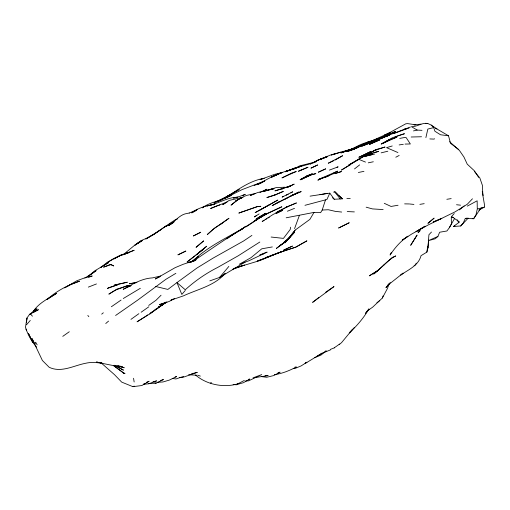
<?xml version="1.0" encoding="UTF-8"?>
<svg xmlns="http://www.w3.org/2000/svg" width="510" height="510" viewBox="0 0 510 510"><rect width="100%" height="100%" fill="white"/><g stroke="black" fill="none" stroke-linecap="round" stroke-linejoin="round"><path stroke-width="0.76" d="M478.884 210.152L484.347 207.143L484.5 204.892L482.874 195.464L482.403 185.379L479.833 177.939L474.625 171.679M26.431 322.397L26.941 318.036L29.758 314.109L30.345 313.656L32.417 316.206M26.488 322.785L26.941 318.036L25.5 327.216C27.585 334.496 31.658 341.343 36.573 347.112M428.687 240.114L427.903 248L426.876 252.106L421.031 255.676C418.582 265.544 408.331 269.726 400.764 275.03L403.078 273.143L387.938 285.147L388.881 284.076M426.876 252.106L427.648 246.547L427.903 248L428.923 234.74L431.486 232.037M290.572 227.199L290.203 229.5L283.439 238.387L271.122 237.035M425.888 137.611L427.833 129.068L433.736 127.615L434.909 131.242L440.519 134.767L448.507 135.781L450.553 143.361L458.77 149.545M286.174 217.795L314.02 212.402L320.637 212.664L322.212 210.031L325.501 199.869L326.916 199.487L329.811 193.137L310.061 196.146M299.37 215.449L294.576 228.601M367.206 310.985L372.683 307.135L382.372 298.012L387.37 288.596L389.187 283.726L385.936 287.704L390.277 282.514M382.372 298.012L383.093 295.927M434.405 138.631L434.227 139.115L429.828 138.93M437.905 236.455L428.285 240.688L435.138 238.795L437.905 236.455L439.639 232.235L446.919 230.985L449.316 227.734L454.531 218.586M118.46 365.899L122.279 366.575C109.924 366.269 98.047 360.328 85.597 363.273C73.657 365.581 61.251 373.052 49.202 367.302L42.394 360.493L34.763 344.403L35.662 342.248L37.147 344.868M467.332 218.07L465.292 218.427L463.341 222.806L460.734 225.981L453.492 226.459L459.523 222.009L452.147 216.846L451.28 217.585L451.458 223.947L449.316 227.734M420.96 228.486L419.73 231.234L418.06 232.809L420.323 229.079M391.368 252.399L390.073 255.038C394.893 247.783 400.694 241.051 407.911 236.232L402.237 240.146L411.889 233.931L428.464 224.821L455.022 211.886L467.326 204.21L472.464 198.785M416.287 263.154L415.306 264.964L414.101 265.716M314.02 212.402L309.857 219.408L295.143 230.106L284.854 242.996L294.487 232.273L287.442 240.14L276.465 248.338L287.442 240.14L295.143 230.106M368.838 309.054C363.649 318.017 356.917 325.922 349.273 332.883L354.284 327.599M480.127 209.24L473.637 218.739L465.292 218.427M368.8 309.015L365.453 313.408L369.068 309.296M352.595 329.281L341.56 342.637L339.188 344.62M31.849 313.261L35.636 308.639L33.093 311.795C38.473 303.042 48.24 298.656 56.61 293.32L47.156 299.466M228.856 266.398L219.625 277.421L209.827 280.87M185.27 290.445L181.828 294.442L176.957 282.585L196.962 268.03L213.021 258.149L243.576 241L251.915 235.403M26.501 324.768L30.268 320.458M454.251 213.556L451.535 216.552L451.28 217.585L453.275 217.432M460.734 225.981L468.231 218.114M88.517 276.063L96.014 270.746L88.517 276.063L94.732 270.835L108.643 262.554L103.237 265.901M88.326 276.267L89.326 275.228L84.87 278.052M161.058 295.239L155.977 300.282L148.697 305.439M34.82 310.87L36.956 308.76L29.746 314.625M192.742 261.133C211.299 242.932 236.359 234.16 257.199 219.115L266.698 213.907L256.664 219.447L264.773 214.576L281.832 206.773L261.872 216.246L254.63 220.926M480.968 208.679L482.103 207.627M166.598 226.07L169.409 223.584L175.504 219.631L177.556 218.917M47.079 299.529L48.616 298.184L48.335 298.433C57.362 290.534 68.219 284.969 79.547 281.169L70.374 284.714L64.547 287.882M105.748 323.525L108.566 321.096M281.698 244.143L279.327 246.177L282.304 244.073L289.986 237.048L284.064 242.116M199.665 252.099L206.697 246.228L195.999 255.134M225.044 273.698C214.002 285.944 197.733 289.202 183.441 295.857L170.977 300.129L173.043 299.109M197.16 254.222L204.178 248.459L187.1 261.949L194.833 256.039M135.322 244.947L142.264 240.318L134.895 245.042L123.847 254.158M459.427 209.903L464.17 205.906M194.616 259.666L198.243 256.638L190.612 262.389M101.675 314.16L103.332 312.783M115.591 315.48L137.477 300.256L165.877 279.321L175.861 273.322M354.482 168.938L359.652 164.889M318.852 297.47L312.598 302.373L334.005 286.569L325.731 292.224M376.877 302.812L379.784 300.537M164.271 303.354L149.742 313.937L137.05 321.81L145.222 316.614M156.302 309.302L164.341 303.342L149.742 313.937M153.931 310.577L156.347 308.748M135.303 244.902L140.817 240.758L147.69 237.743L154.23 234.147L165.928 226.051L174.235 221.869M189.216 213.065L197.657 209.463M111.371 306.752L121.068 300.046M219.95 224.789L228.971 218.28L212.919 229.436L207.27 234.587L214.965 227.83L222.092 223.233M145.796 239.101L154.23 234.147L165.928 226.051M130.955 319.362L138.886 313.688M164.87 302.914L166.113 302.028M62.768 336.364L69.284 331.749M160.446 229.972L146.217 238.712M141.142 312.241L148.837 306.797M246.19 226.803L264.773 214.576L254.605 220.951M225.012 273.64L219.625 277.421L245.119 262.076M334.26 347.807L339.622 344.052M239.56 230.724L245.96 226.249L239.509 230.756M226.854 238.871L234.97 233.217L243.334 228.263L232.407 235.002M202.209 207.799C210.828 201.552 221.965 200.863 231.062 195.362L229.691 196.101M158.846 307.339L166.266 302.213L158.342 307.141L166.923 302.105L159.483 304.591L169.116 301.493L174.496 298.567M365.874 143.081L367.614 141.888L375.373 139.791M145.841 316.181L147.715 314.893M150.208 313.178L152.707 311.463M224.527 198.243C237.112 190.479 249.173 180.782 264.161 178.29L260.074 179.66L274.66 174.337L282.393 172.463M335.191 160.038L342.656 155.709L328.274 163.226L333.808 160.675M169.581 224.757L171.507 223.488L164.979 226.765L173.241 222.602L168.651 225.567C175.153 221.799 179.259 214.493 187.259 213.416L189.344 213.001M358.186 159.789L362.686 156.844L370.286 153.529L378.516 151.381L374.805 152.63M229.2 195.234L224.719 198.154L239.19 189.465L225.165 197.427L214.079 202.833M264.939 190.421L266.794 189.216L259.902 192.576M256.536 215.564L254.407 216.928L259.118 213.913M123.261 298.535L140.365 288.277M234.97 233.217C220.932 242.154 207.277 251.64 193.532 260.992L196.12 259.647M259.826 242.033L238.227 255.79L217.751 267.387C205.963 273.354 195.056 280.908 185.264 289.769L176.957 282.585L167.866 289.419L155.639 286.492M159.298 276.554L155.378 279.015L175.108 267.673L183.077 264.327L195.725 260.068M345.244 167.739L341.426 170.104L362.686 156.844L374.697 154.02M101.885 266.736L100.534 267.572L106.992 262.599L113.819 258.468L120.972 255.115L128.558 252.73L119.563 255.854L114.03 258.831L120.972 255.115L119.563 255.854L134.175 250.263L123.305 254.719M389.525 139.816L381.161 144.081L396.927 137.12L389.525 139.816L382.634 143.469L392.483 137.7L404.481 133.716L397.915 135.787M316.672 356.484L322.428 352.971L305.108 363.534M134.895 245.042L142.558 240.382L136.036 244.309M290.859 192.914L292.721 191.792L282.113 197.109L283.522 196.452M264.123 220.333L262.166 221.493L273.519 214.213L282.636 210.324L276.28 213.575M265.423 219.555L266.73 218.784M268.03 218.006L269.337 217.234M369.221 152.356L358.836 157.29L370.56 151.566L362.655 156.175M345.895 167.356L350.453 164.711M33.749 312.343L38.428 309.678L30.275 313.669M215.908 202.298L232.541 193.519M270.332 204.274L277.822 200.06L255.147 212.651L270.332 204.274L260.074 209.992M294.723 168.574L299.44 165.948L316.308 161.74M276.994 202.961L272.174 205.645L298.822 192.028L276.994 202.961L279.913 201.348M293.683 169.212L296.947 167.401L294.168 168.255M385.911 141.716L390.456 139.198L382.315 143.508L389.124 139.995M114.591 258.436L107.081 262.554M294.57 168.683L296.947 167.401L292.09 169.696M467.281 206.116L477.15 200.812L477.271 208.565M66.376 286.894L76.831 280.755L84.59 277.905L92.227 275.98L88.612 277.312M284.899 199.225L287.901 197.625M232.152 234.887L233.51 234.16M395.811 157.233L399.164 155.454M123.222 254.732L124.574 254.018M244.36 380.422L236.079 384.769L233.127 384.406M124.038 254.343L126.811 252.903L125.371 253.648M196.375 210.509L191.747 212.906C198.262 207.385 206.703 206.167 214.608 204.045L207.162 205.881C216.629 204.65 227.135 197.026 237.787 197.262M257.416 184.48L264.715 180.973L260.75 182.95C270.459 177.008 280.984 172.316 292.013 169.428L285.23 171.793L294.652 168.166L311.706 163.398L310.316 164.01L318.004 160.153L327.624 156.385L321.121 159.248M277.861 174.344L271.569 177.117L278.192 173.77L282.667 172.316L279.238 173.77M378.484 138.21L361.577 145.592L387.88 133.588L405.769 123.809L407.617 123.605L415.108 124.714M325.284 177.027L318.737 179.341L337.588 171.13L333.521 173.151M359.263 159.069L348.744 165.01L362.686 156.844L372.364 154.568M363.961 156.723L373.32 153.127M148.608 383.431L156.066 383.208L163.455 379.548L160.567 380.441M362.266 145.044L354.877 148.69L348.171 151.279L354.934 148.659L351.345 150.15L357.994 146.905L365.09 144.515L357.115 147.773M213.052 204.905L214.997 203.955M242.588 195.617L245.291 194.297L239.745 196.414L233.325 198.065L237.067 197.434M382.596 137.426L389.71 134.908L379.121 139.122L382.596 137.426L389.71 134.908L361.781 146.179L368.131 143.877M258.704 183.893L264.715 180.973L241.861 189.714L227.46 196.956L231.062 195.362M285.938 171.679L294.009 168.249M195.872 259.647L191.046 261.993L195.795 260.132M344.537 151.731C353.283 149.443 360.831 142.781 369.858 141.971M166.642 225.853L172.852 222.876M257.939 184.276L261.126 182.752L257.499 184.218M394.53 137.407L397.233 136.113M134.207 386.083L132.989 386.656L141.844 385.541L149.137 381.238L146.344 382.398M286.212 195.183L288.226 194.24M324.895 351.486L326.241 350.854L320.962 355.094L314.753 357.657M271.569 177.117L282.31 172.374M364 144.674L375.436 140.212L361.354 145.312L354.877 148.69L356.968 147.862M128.909 286.658L123.203 289.291C132.453 284.28 141.691 278.441 152.522 277.886L160.663 275.999M315.333 161.899L316.78 161.236M192.512 261.522L194.616 260.565M354.941 148.059L364.612 143.699L351.447 149.322L354.24 148.314M192.939 261.318L194.718 260.514M228.48 195.579L231.349 194.304M355.113 148.735L357.064 147.874M314.606 162.231L312.726 163.053L318.112 160.051L327.095 156.78L318.112 160.051L330.576 155.021L354.252 148.289L345.659 151.317M88.338 287.117L96.46 283.942M371.458 141.193L368.124 142.647L373.97 140.154M275.821 194.597L283.337 191.397L274.023 195.362L266.858 197.548L275.821 194.597L274.023 195.362M376.144 139.912L392.088 133.218L395.486 131.35L371.822 141.55L375.436 140.212M386.35 136.087L410.486 126.99M433.474 221.888L441.839 218.376L433.455 221.965M330.569 349.847L323.066 352.907M217.585 201.622L220.371 200.462M297.47 167.637L301.563 165.948L295.073 168.542M217.655 205.581L210.585 208.488L227.109 201.941L222.723 204.682L229.156 200.417L243.015 197.249M368.838 143.622L385.809 136.425L379.121 139.122M329.415 175.574L324.915 177.397L332.903 173.916L341.458 171.551L335.433 173.566M287.398 211.229L294.512 208.348M384.349 134.997L390.258 132.651M110.332 264.454L103.555 267.151L111.046 264.582L113.692 265.94L110.332 264.454L111.046 264.582M387.88 133.588L390.373 132.606M330.582 349.325L334.522 347.801M260.897 259.749L257.206 261.152L282.731 251.277M262.376 259.182L282.719 251.296L269.427 256.103M221.066 200.169L222.838 199.506M329.409 170.104L338.111 166.834L337.027 167.242M157.373 277.765L159.509 276.962M396.818 132.447L406.234 128.96M345.417 151.343L351.67 149.232M386.038 136.361L389.634 135.054M393.943 133.493L396.098 132.708M232.656 269.331L241.766 266.022L260.329 260.419L277.759 253.094L295.704 247.184L306.822 240.898L295.704 247.184L283.445 251.016L286.69 250.008M263.428 253.444L267.163 252.106L248.931 260.757L239.279 264.263L251.016 257.665L261.757 248.81L272.321 246.936M257.346 184.41L259.411 183.676L254.146 185.436M322.224 178.092L324.156 177.416M346.207 151.126L349.452 149.991M183.581 376.393L175.963 378.956L172.227 378.471M277.918 372.88L280.117 372.153L273.857 375.538L266.711 377.26L261.248 376.597M453.492 226.459L454.92 225.994M259.654 254.994L264.097 253.566L261.088 254.401M235.907 267.833L244.513 265.092L236.098 267.795M233.293 268.693L235.397 268.018M295.328 168.408L286.524 171.079L290.757 169.951M357.657 147.524L345.92 151.183L354.393 148.914M325.501 199.869L304.974 205.313M340.948 152.178L331.315 154.995L336.084 153.599M392.228 145.975L386.523 147.639L397.915 152.547M218.401 205.364L219.886 204.937M130.49 285.721L128.96 286.155L131.051 285.727M265.774 257.512L268.024 256.868L265.774 257.493M152.955 381.875L156.602 380.868L148.761 383.807L143.648 384.247M484.347 207.143L477.271 209.055L475.989 214.857L473.637 218.739L472.222 218.484M408.963 128.106L403.576 129.451L406.999 128.596M381.148 152.847L387.81 151.228M191.486 373.792L197.293 372.364L182.331 377.553L179.412 377.375M175.077 376.947L176.587 376.584L169.333 380.09L162.932 381.984L157.029 382.296M325.954 157.163L326.515 157.029M248.37 379.383L249.811 379.051L243.372 382.717L236.079 384.769L237.737 383.896C223.476 387.951 206.786 384.693 195.508 375.028M413.47 130.911L417.154 130.082L422.006 130.337M333.546 192.123L335.006 191.792L342.401 198.836L334.267 199.257L332.539 197.772M319.974 194.686L327.363 193.322M274.138 188.706L262.905 191.588L276.28 187.559L284.994 187.221M368.258 162.824L373.333 161.772M358.358 172.488L363.955 171.347M136.967 282.285L129.355 283.77L136.661 282.604M399.757 138.395L405.24 137.388L406.151 137.598L410.346 143.967L405.042 144.069M341.891 152.19L343.255 151.942M241.848 198.014L239.681 198.39L242.237 197.542L235.371 201.144L244.564 196.184L247.14 195.298L255.14 193.577L250.41 195.419L257.786 192.512L273.487 188.681L270.555 189.452L272.856 189.274M398.055 205.249L391.036 206.442L384.272 203.305M143.584 384.075L144.999 383.832M419.87 204.357L424.192 203.662M210.388 382.946L211.567 382.755M305.356 362.495L306.924 362.247L301.11 365.912L294.742 368.564L293.263 368.443M446.843 199.289L451.165 198.619M399.151 144.929L403.314 144.298M274.291 374.652C282.055 373.69 289.463 370.623 296.355 367.015L294.856 367.149M130.84 285.581L124.364 286.505L128.858 286.034M420.96 124.14L414.024 124.816L415.382 124.931M265.06 375.806L268.139 375.621L253.043 377.859L261.751 374.569L248.548 380.862L245.597 380.944M322.212 210.031L328.312 209.737L335.331 211.369L341.681 212.052M411.168 137.005L421.521 136.75M346.87 198.435L350.236 198.473M404.628 203.873L409.294 203.949M425.34 123.407L427.794 123.496L431.243 125.097L437.019 128.915L435.597 128.469M347.246 211.561L354.367 211.905M427.794 123.496C421.993 122.317 417.193 126.945 411.43 126.658L417.154 130.082M188.598 374.729L196.796 375.226M383.137 209.572L372.453 208.909L366.142 207.175M409.868 204.013L413.922 204.408M456.526 204.739L460.562 205.179M116.835 365.855L124.236 367.767L117.784 365.823M435.521 128.45L437.019 128.915M197.67 375.162L200.353 376.106M154.74 382.704L156.066 383.208M132.772 386.618L121.699 382.117L114.469 374.646L100.846 362.623M359.601 159.655L365.492 162.091M114.775 365.409L123.458 370.139L114.571 365.249M448.507 135.781L437.491 129.298M449.552 141.678L459.459 150.501L463.953 157.048L467.23 164.143L474.428 170.844L478.654 177.442M336.925 193.826L334.732 191.817L340.227 198.983M338.57 195.33L342.401 198.836M431.243 125.097L433.736 127.615M25.895 329.116L26.679 330.027M87.816 315.448L88.836 316.64M329.811 193.137L334.267 199.257M457.164 219.778L458.7 222.494M34.807 343.925L32.047 338.602L34.763 344.403M482.262 191.333L483.136 195.61M133.556 378.267L134.149 381.984M414.949 238.451L410.671 245.316L417.091 235.059L414.949 238.451M383.992 264.958L373.664 274.061C381.327 268.33 387.135 260.323 395.747 255.931L392.133 257.524L383.992 264.958M203.573 240.949L196.127 247.261L203.573 240.949M429.012 222.398L427.915 223.329L434.125 218.127L429.012 222.398M232.356 204.051L231.004 205.173L237.673 199.85L232.356 204.051M203.49 206.92L202.304 207.748L203.49 206.92M258.717 217.317L256.065 219.134L265.608 213.276L258.717 217.317M378.426 270.16L369.399 275.808L378.426 270.16M117.064 289.113L108.84 294.142L115.572 290.056L126.225 286.142L130.898 285.734L126.225 286.142L117.064 289.113M425.085 226.217L416.109 231.616L425.085 226.217M303.616 178.156L300.747 179.8L310.934 174.949L315.792 173.617L310.934 174.949L303.616 178.156M305.433 176.664L300.071 179.73L311.737 174.037L305.433 176.664L307.453 175.593L312.636 173.865L305.433 176.664M108.802 287.659L107.38 288.469L117.651 284.79L108.802 287.659M349.114 222.793L338.678 227.976L349.114 222.793M278.894 211.159L275.942 212.797L287.487 206.633L296.463 202.929L285.696 207.449L287.487 206.633L278.894 211.159M185.787 251.079L178.009 254.828L185.787 251.079M200.698 232.254L193.456 235.926L200.698 232.254M291.159 173.317L281.966 177.907L296.233 171.481L291.159 173.317M294.072 184.161L286.894 187.674L294.072 184.161M321.198 178.506L317.858 180.151L323.142 177.78L321.198 178.506M372.842 142.787L369.399 144.457L379.867 139.868L372.842 142.787M325.629 168.887L318.438 172.157L325.629 168.887M292.957 194.947L290.917 195.929L301.193 191.556L292.957 194.947M314.772 166.33L310.953 168.16L317.704 164.928L314.772 166.33M377.126 149.296L366.237 154.511L377.126 149.296L385.05 147.027L373.326 150.826L377.126 149.296M292.383 246.113L283.758 250.091L292.383 246.113M301.18 170.028L298.388 171.284L308.008 167.229L301.18 170.028M344.129 151.693L340.884 152.93L351.282 149.532L344.129 151.693M241.491 212.103L238.82 213.103L257.563 206.55L260.839 206.295L257.556 206.544L241.491 212.103M291.223 185.602L274.909 190.887L283.7 188.381L281.794 188.961L291.223 185.602M194.584 260.495L188.018 262.746L194.622 260.527M115.732 284.733L114.106 285.224L127.353 282.215L115.732 284.733M102.727 363.381L96.581 362.023L102.727 363.381M124.893 373.46L122.77 372.644L124.893 373.46M123.688 373.065L113.545 365.562L123.688 373.065M32.71 342.191L28.394 333.33L32.71 342.191"/></g></svg>
